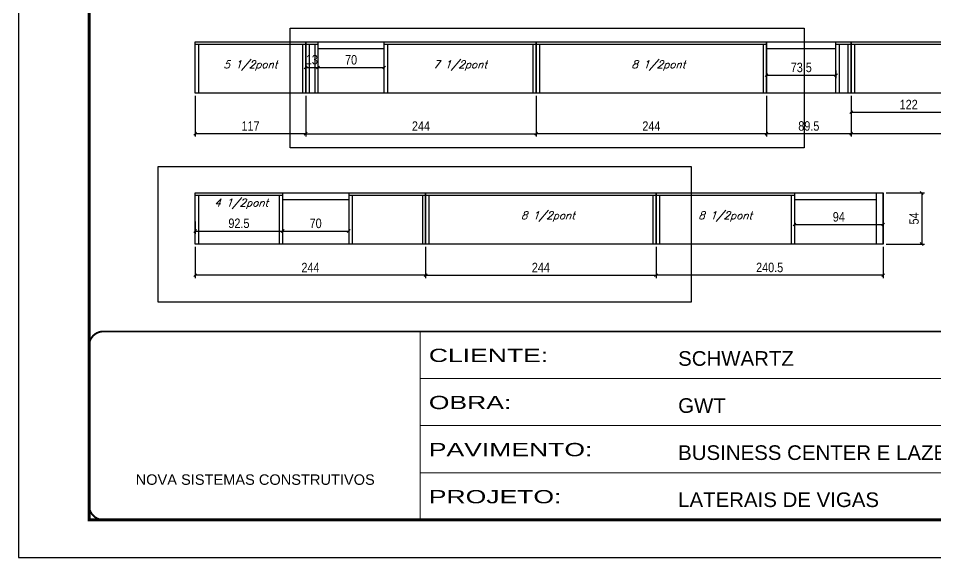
# Model space of a CAD drawing. Extents: x 2603 to 22413, y 1253 to 30260.
# Drawn here: x 4188 to 5159, y 12739 to 13310 of the extents above; entities that cross this region are included whole.
import ezdxf

# ---------------------------------------------------------------- set-up
doc = ezdxf.new("R2010")
doc.units = 0
doc.linetypes.add('CONTINUO', pattern=[0])
doc.linetypes.add('DASHED', pattern=[0.75, 0.5, -0.25])
for name, color, linetype in [('COTA', 241, 'Continuous'), ('Painéis', 200, 'Continuous'), ('SARR_2.2x7', 40, 'Continuous'), ('SARR_3.5x7', 81, 'Continuous'), ('texto', 7, 'Continuous')]:
    doc.layers.add(name, color=color, linetype=linetype)
doc.layers.add('Folhas', color=255, linetype='Continuous', lineweight=9)
doc.layers.add('SARRAFO DE PRESSAO', color=251, linetype='DASHED', lineweight=9)
doc.layers.add('Laje_Perimetro', color=7, linetype='Continuous', plot=False)
doc.styles.add('ARIAL', font='arial.ttf')
doc.styles.add('COTA TECNICA', font='techl___.ttf', dxfattribs={"height": 10})
doc.styles.add('Romans', font='romans.shx')
doc.styles.add('Tecnologia', font='')
doc.styles.get('Tecnologia').set_extended_font_data('Forgotten Futurist')
doc.dimstyles.new('PAINEL', dxfattribs={"dimtxt": 10, "dimasz": 3, "dimexe": 3, "dimexo": 3, "dimgap": 3, "dimtad": 1, "dimdec": 1, "dimzin": 12, "dimdsep": 46, "dimtxsty": 'COTA TECNICA', "dimblk1": 'OBLIQUE', "dimblk2": 'OBLIQUE', "dimsah": 1, "dimcen": 0.9, "dimclrd": 4, "dimclre": 4, "dimclrt": 240, "dimadec": 1, "dimazin": 3, "dimtfac": 1, "dimtdec": 1, "dimtmove": 0, "dimatfit": 3, "dimfxl": 1, "dimtolj": 1, "dimtzin": 12, "dimarcsym": 0})

# ---------------------------------------------------------------- blocks, each defined once
blk = doc.blocks.new('9999999999')
at = {"color": 30, "linetype": 'CONTINUO'}
for p, q in [((98564.56, 34230.21), (98564.56, 34429.45)), ((98564.56, 34379.64), (99583.98, 34379.64)), ((98564.56, 34329.83), (99487.98, 34329.83)), ((98564.56, 34280.02), (99487.98, 34280.02))]:
    blk.add_line(p, q, dxfattribs=at)
at = {"color": 30, "linetype": 'CONTINUO', "const_width": 2}
blk.add_lwpolyline([(99583.98, 34230.21), (99583.98, 34414.45, 0.414214), (99568.98, 34429.45), (98228.98, 34429.45, 0.414214), (98213.98, 34414.45), (98213.98, 34245.21, 0.414214), (98228.98, 34230.21), (99583.98, 34230.21)], format="xyb", dxfattribs=at)
at = {"layer": 'Folhas'}
blk.add_lwpolyline([(98138.98, 34190.21), (99623.98, 34190.21), (99623.98, 35240.21), (98138.98, 35240.21)], close=True, dxfattribs=at)
at = {"layer": 'Folhas', "color": 30, "const_width": 3}
blk.add_lwpolyline([(98213.98, 34230.21), (99583.98, 34230.21), (99583.98, 35200.21), (98213.98, 35200.21)], close=True, dxfattribs=at)
at = {"color": 7, "linetype": 'Continuous', "ltscale": 5, "style": 'ARIAL'}
for s, height, p in [('SCHWARTZ', 15.483, (98837.68, 34393.13)), ('GWT', 15.483, (98837.68, 34343.32)), ('BUSINESS CENTER E LAZER - PROJEÇÃO', 15.4829, (98837.68, 34293.51)), ('NOVA SISTEMAS CONSTRUTIVOS', 11.0592, (98263.19, 34267.21)), ('LATERAIS DE VIGAS', 15.4829, (98837.68, 34243.7))]:
    blk.add_text(s, height=height, dxfattribs=at).set_placement(p)
at = {"layer": 'Folhas', "color": 7, "style": 'Tecnologia', "width": 1.5}
for s, p in [('CLIENTE:', (98573.65, 34397.17)), ('OBRA:', (98573.65, 34347.31)), ('PAVIMENTO:', (98573.65, 34297.5)), ('PROJETO:', (98573.65, 34247.69))]:
    blk.add_text(s, height=14, dxfattribs=at).set_placement(p)
blk = doc.blocks.new('_Oblique')
at = {"color": 0, "linetype": 'ByBlock', "lineweight": -2}
blk.add_line((-0.5, -0.5), (0.5, 0.5), dxfattribs=at)
blk = doc.blocks.new('*D1710')
at = {"layer": 'COTA', "color": 4, "linetype": 'ByBlock', "lineweight": -2, "transparency": 16777216}
for p, q in [((4375.3, 13227.56), (4375.3, 13184.52)), ((4492.3, 13227.56), (4492.3, 13184.52)), ((4492.3, 13187.52), (4375.3, 13187.52))]:
    blk.add_line(p, q, dxfattribs=at)
at = {"layer": 'Defpoints', "color": 0, "linetype": 'ByBlock', "transparency": 16777216}
for p in [(4375.3, 13230.56), (4492.3, 13230.56), (4375.3, 13187.52)]:
    blk.add_point(p, dxfattribs=at)
at = {"layer": 'COTA', "color": 4, "linetype": 'ByBlock', "lineweight": -2, "transparency": 16777216, "xscale": 3, "yscale": 3, "zscale": 3, "rotation": 180}
blk.add_blockref('_Oblique', (4375.3, 13187.52), dxfattribs=at)
at = {"layer": 'COTA', "color": 4, "linetype": 'ByBlock', "lineweight": -2, "transparency": 16777216, "xscale": 3, "yscale": 3, "zscale": 3}
blk.add_blockref('_Oblique', (4492.3, 13187.52), dxfattribs=at)
at = {"layer": 'COTA', "color": 240, "linetype": 'ByBlock', "transparency": 16777216, "insert": (4433.8, 13195.6), "char_height": 10, "attachment_point": 5, "style": 'COTA TECNICA'}
blk.add_mtext('\\A1;117', dxfattribs=at)
blk = doc.blocks.new('*D1711')
at = {"layer": 'COTA', "color": 4, "linetype": 'ByBlock', "lineweight": -2, "transparency": 16777216}
for p, q in [((4492.3, 13227.56), (4492.3, 13184.52)), ((4736.3, 13227.56), (4736.3, 13184.52)), ((4492.3, 13187.52), (4736.3, 13187.52))]:
    blk.add_line(p, q, dxfattribs=at)
at = {"layer": 'Defpoints', "color": 0, "linetype": 'ByBlock', "transparency": 16777216}
for p in [(4492.3, 13230.56), (4736.3, 13230.56), (4736.3, 13187.52)]:
    blk.add_point(p, dxfattribs=at)
at = {"layer": 'COTA', "color": 4, "linetype": 'ByBlock', "lineweight": -2, "transparency": 16777216, "xscale": 3, "yscale": 3, "zscale": 3, "rotation": 180}
blk.add_blockref('_Oblique', (4492.3, 13187.52), dxfattribs=at)
at = {"layer": 'COTA', "color": 4, "linetype": 'ByBlock', "lineweight": -2, "transparency": 16777216, "xscale": 3, "yscale": 3, "zscale": 3}
blk.add_blockref('_Oblique', (4736.3, 13187.52), dxfattribs=at)
at = {"layer": 'COTA', "color": 240, "linetype": 'ByBlock', "transparency": 16777216, "insert": (4614.3, 13195.6), "char_height": 10, "attachment_point": 5, "style": 'COTA TECNICA'}
blk.add_mtext('\\A1;244', dxfattribs=at)
blk = doc.blocks.new('*D1712')
at = {"layer": 'COTA', "color": 4, "linetype": 'ByBlock', "lineweight": -2, "transparency": 16777216}
for p, q in [((4736.3, 13227.56), (4736.3, 13184.52)), ((4980.3, 13227.56), (4980.3, 13184.52)), ((4980.3, 13187.52), (4736.3, 13187.52))]:
    blk.add_line(p, q, dxfattribs=at)
at = {"layer": 'Defpoints', "color": 0, "linetype": 'ByBlock', "transparency": 16777216}
for p in [(4736.3, 13230.56), (4980.3, 13230.56), (4736.3, 13187.52)]:
    blk.add_point(p, dxfattribs=at)
at = {"layer": 'COTA', "color": 4, "linetype": 'ByBlock', "lineweight": -2, "transparency": 16777216, "xscale": 3, "yscale": 3, "zscale": 3, "rotation": 180}
blk.add_blockref('_Oblique', (4736.3, 13187.52), dxfattribs=at)
at = {"layer": 'COTA', "color": 4, "linetype": 'ByBlock', "lineweight": -2, "transparency": 16777216, "xscale": 3, "yscale": 3, "zscale": 3}
blk.add_blockref('_Oblique', (4980.3, 13187.52), dxfattribs=at)
at = {"layer": 'COTA', "color": 240, "linetype": 'ByBlock', "transparency": 16777216, "insert": (4858.3, 13195.6), "char_height": 10, "attachment_point": 5, "style": 'COTA TECNICA'}
blk.add_mtext('\\A1;244', dxfattribs=at)
blk = doc.blocks.new('*D1713')
at = {"layer": 'COTA', "color": 4, "linetype": 'ByBlock', "lineweight": -2, "transparency": 16777216}
for p, q in [((4980.3, 13227.56), (4980.3, 13184.52)), ((5069.8, 13227.56), (5069.8, 13184.52)), ((5069.8, 13187.52), (4980.3, 13187.52))]:
    blk.add_line(p, q, dxfattribs=at)
at = {"layer": 'Defpoints', "color": 0, "linetype": 'ByBlock', "transparency": 16777216}
for p in [(4980.3, 13230.56), (5069.8, 13230.56), (4980.3, 13187.52)]:
    blk.add_point(p, dxfattribs=at)
at = {"layer": 'COTA', "color": 4, "linetype": 'ByBlock', "lineweight": -2, "transparency": 16777216, "xscale": 3, "yscale": 3, "zscale": 3, "rotation": 180}
blk.add_blockref('_Oblique', (4980.3, 13187.52), dxfattribs=at)
at = {"layer": 'COTA', "color": 4, "linetype": 'ByBlock', "lineweight": -2, "transparency": 16777216, "xscale": 3, "yscale": 3, "zscale": 3}
blk.add_blockref('_Oblique', (5069.8, 13187.52), dxfattribs=at)
at = {"layer": 'COTA', "color": 240, "linetype": 'ByBlock', "transparency": 16777216, "insert": (5025.05, 13195.66), "char_height": 10, "attachment_point": 5, "style": 'COTA TECNICA'}
blk.add_mtext('\\A1;89.5', dxfattribs=at)
blk = doc.blocks.new('*D1714')
at = {"layer": 'COTA', "color": 4, "linetype": 'ByBlock', "lineweight": -2, "transparency": 16777216}
for p, q in [((5069.8, 13227.56), (5069.8, 13184.52)), ((5317.3, 13227.56), (5317.3, 13184.52)), ((5317.3, 13187.52), (5069.8, 13187.52))]:
    blk.add_line(p, q, dxfattribs=at)
at = {"layer": 'Defpoints', "color": 0, "linetype": 'ByBlock', "transparency": 16777216}
for p in [(5069.8, 13230.56), (5317.3, 13230.56), (5069.8, 13187.52)]:
    blk.add_point(p, dxfattribs=at)
at = {"layer": 'COTA', "color": 4, "linetype": 'ByBlock', "lineweight": -2, "transparency": 16777216, "xscale": 3, "yscale": 3, "zscale": 3, "rotation": 180}
blk.add_blockref('_Oblique', (5069.8, 13187.52), dxfattribs=at)
at = {"layer": 'COTA', "color": 4, "linetype": 'ByBlock', "lineweight": -2, "transparency": 16777216, "xscale": 3, "yscale": 3, "zscale": 3}
blk.add_blockref('_Oblique', (5317.3, 13187.52), dxfattribs=at)
at = {"layer": 'COTA', "color": 240, "linetype": 'ByBlock', "transparency": 16777216, "insert": (5193.55, 13195.63), "char_height": 10, "attachment_point": 5, "style": 'COTA TECNICA'}
blk.add_mtext('\\A1;247.5', dxfattribs=at)
blk = doc.blocks.new('*D1715')
at = {"layer": 'COTA', "color": 4, "linetype": 'ByBlock', "lineweight": -2, "transparency": 16777216}
for p, q in [((4375.3, 13067.85), (4375.3, 13034.91)), ((4619.3, 13067.85), (4619.3, 13034.91)), ((4619.3, 13037.91), (4375.3, 13037.91))]:
    blk.add_line(p, q, dxfattribs=at)
at = {"layer": 'Defpoints', "color": 0, "linetype": 'ByBlock', "transparency": 16777216}
for p in [(4375.3, 13070.85), (4619.3, 13070.85), (4375.3, 13037.91)]:
    blk.add_point(p, dxfattribs=at)
at = {"layer": 'COTA', "color": 4, "linetype": 'ByBlock', "lineweight": -2, "transparency": 16777216, "xscale": 3, "yscale": 3, "zscale": 3, "rotation": 180}
blk.add_blockref('_Oblique', (4375.3, 13037.91), dxfattribs=at)
at = {"layer": 'COTA', "color": 4, "linetype": 'ByBlock', "lineweight": -2, "transparency": 16777216, "xscale": 3, "yscale": 3, "zscale": 3}
blk.add_blockref('_Oblique', (4619.3, 13037.91), dxfattribs=at)
at = {"layer": 'COTA', "color": 240, "linetype": 'ByBlock', "transparency": 16777216, "insert": (4497.3, 13045.98), "char_height": 10, "attachment_point": 5, "style": 'COTA TECNICA'}
blk.add_mtext('\\A1;244', dxfattribs=at)
blk = doc.blocks.new('*D1716')
at = {"layer": 'COTA', "color": 4, "linetype": 'ByBlock', "lineweight": -2, "transparency": 16777216}
for p, q in [((4619.3, 13067.85), (4619.3, 13034.91)), ((4863.3, 13067.85), (4863.3, 13034.91)), ((4619.3, 13037.91), (4863.3, 13037.91))]:
    blk.add_line(p, q, dxfattribs=at)
at = {"layer": 'Defpoints', "color": 0, "linetype": 'ByBlock', "transparency": 16777216}
for p in [(4619.3, 13070.85), (4863.3, 13070.85), (4863.3, 13037.91)]:
    blk.add_point(p, dxfattribs=at)
at = {"layer": 'COTA', "color": 4, "linetype": 'ByBlock', "lineweight": -2, "transparency": 16777216, "xscale": 3, "yscale": 3, "zscale": 3, "rotation": 180}
blk.add_blockref('_Oblique', (4619.3, 13037.91), dxfattribs=at)
at = {"layer": 'COTA', "color": 4, "linetype": 'ByBlock', "lineweight": -2, "transparency": 16777216, "xscale": 3, "yscale": 3, "zscale": 3}
blk.add_blockref('_Oblique', (4863.3, 13037.91), dxfattribs=at)
at = {"layer": 'COTA', "color": 240, "linetype": 'ByBlock', "transparency": 16777216, "insert": (4741.3, 13045.98), "char_height": 10, "attachment_point": 5, "style": 'COTA TECNICA'}
blk.add_mtext('\\A1;244', dxfattribs=at)
blk = doc.blocks.new('*D1717')
at = {"layer": 'COTA', "color": 4, "linetype": 'ByBlock', "lineweight": -2, "transparency": 16777216}
for p, q in [((4863.3, 13067.85), (4863.3, 13034.91)), ((5103.8, 13067.85), (5103.8, 13034.91)), ((5103.8, 13037.91), (4863.3, 13037.91))]:
    blk.add_line(p, q, dxfattribs=at)
at = {"layer": 'Defpoints', "color": 0, "linetype": 'ByBlock', "transparency": 16777216}
for p in [(4863.3, 13070.85), (5103.8, 13070.85), (4863.3, 13037.91)]:
    blk.add_point(p, dxfattribs=at)
at = {"layer": 'COTA', "color": 4, "linetype": 'ByBlock', "lineweight": -2, "transparency": 16777216, "xscale": 3, "yscale": 3, "zscale": 3, "rotation": 180}
blk.add_blockref('_Oblique', (4863.3, 13037.91), dxfattribs=at)
at = {"layer": 'COTA', "color": 4, "linetype": 'ByBlock', "lineweight": -2, "transparency": 16777216, "xscale": 3, "yscale": 3, "zscale": 3}
blk.add_blockref('_Oblique', (5103.8, 13037.91), dxfattribs=at)
at = {"layer": 'COTA', "color": 240, "linetype": 'ByBlock', "transparency": 16777216, "insert": (4983.55, 13046.02), "char_height": 10, "attachment_point": 5, "style": 'COTA TECNICA'}
blk.add_mtext('\\A1;240.5', dxfattribs=at)
blk = doc.blocks.new('*D331')
at = {"layer": 'COTA', "color": 4, "linetype": 'ByBlock', "lineweight": -2, "transparency": 16777216}
for p, q in [((5106.8, 13124.85), (5147.6, 13124.85)), ((5144.6, 13124.85), (5144.6, 13070.85)), ((5106.8, 13070.85), (5147.6, 13070.85))]:
    blk.add_line(p, q, dxfattribs=at)
at = {"layer": 'Defpoints', "color": 0, "linetype": 'ByBlock', "transparency": 16777216}
for p in [(5103.8, 13124.85), (5103.8, 13070.85), (5144.6, 13070.85)]:
    blk.add_point(p, dxfattribs=at)
at = {"layer": 'COTA', "color": 4, "linetype": 'ByBlock', "lineweight": -2, "transparency": 16777216, "xscale": 3, "yscale": 3, "zscale": 3}
for p, rotation in [((5144.6, 13124.85), 90), ((5144.6, 13070.85), 270)]:
    blk.add_blockref('_Oblique', p, dxfattribs=dict(at, rotation=rotation))
at = {"layer": 'COTA', "color": 240, "linetype": 'ByBlock', "transparency": 16777216, "insert": (5136.49, 13097.85), "char_height": 10, "attachment_point": 5, "rotation": 90, "style": 'COTA TECNICA'}
blk.add_mtext('\\A1;54', dxfattribs=at)
blk = doc.blocks.new('*D1513')
at = {"layer": 'COTA', "color": 4, "linetype": 'ByBlock', "lineweight": -2, "transparency": 16777216}
for p, q in [((5009.8, 13094.85), (5009.8, 13088.44)), ((5103.8, 13094.85), (5103.8, 13088.44)), ((5009.8, 13091.44), (5103.8, 13091.44))]:
    blk.add_line(p, q, dxfattribs=at)
at = {"layer": 'Defpoints', "color": 0, "linetype": 'ByBlock', "transparency": 16777216}
for p in [(5009.8, 13097.85), (5103.8, 13097.85), (5103.8, 13091.44)]:
    blk.add_point(p, dxfattribs=at)
at = {"layer": 'COTA', "color": 4, "linetype": 'ByBlock', "lineweight": -2, "transparency": 16777216, "xscale": 3, "yscale": 3, "zscale": 3, "rotation": 180}
blk.add_blockref('_Oblique', (5009.8, 13091.44), dxfattribs=at)
at = {"layer": 'COTA', "color": 4, "linetype": 'ByBlock', "lineweight": -2, "transparency": 16777216, "xscale": 3, "yscale": 3, "zscale": 3}
blk.add_blockref('_Oblique', (5103.8, 13091.44), dxfattribs=at)
at = {"layer": 'COTA', "color": 240, "linetype": 'ByBlock', "transparency": 16777216, "insert": (5056.8, 13099.55), "char_height": 10, "attachment_point": 5, "style": 'COTA TECNICA'}
blk.add_mtext('\\A1;94', dxfattribs=at)
blk = doc.blocks.new('*D1385')
at = {"layer": 'COTA', "color": 4, "linetype": 'ByBlock', "lineweight": -2, "transparency": 16777216}
blk.add_line((4492.3, 13257.56), (4505.3, 13257.56), dxfattribs=at)
at = {"layer": 'Defpoints', "color": 0, "linetype": 'ByBlock', "transparency": 16777216}
for p in [(4492.3, 13257.56), (4505.3, 13257.56), (4505.3, 13257.56)]:
    blk.add_point(p, dxfattribs=at)
at = {"layer": 'COTA', "color": 4, "linetype": 'ByBlock', "lineweight": -2, "transparency": 16777216, "xscale": 3, "yscale": 3, "zscale": 3, "rotation": 180}
blk.add_blockref('_Oblique', (4492.3, 13257.56), dxfattribs=at)
at = {"layer": 'COTA', "color": 4, "linetype": 'ByBlock', "lineweight": -2, "transparency": 16777216, "xscale": 3, "yscale": 3, "zscale": 3}
blk.add_blockref('_Oblique', (4505.3, 13257.56), dxfattribs=at)
at = {"layer": 'COTA', "color": 240, "linetype": 'ByBlock', "transparency": 16777216, "insert": (4498.8, 13265.78), "char_height": 10, "attachment_point": 5, "style": 'COTA TECNICA'}
blk.add_mtext('\\A1;13', dxfattribs=at)
blk = doc.blocks.new('*D1386')
at = {"layer": 'COTA', "color": 4, "linetype": 'ByBlock', "lineweight": -2, "transparency": 16777216}
blk.add_line((4505.3, 13257.56), (4575.3, 13257.56), dxfattribs=at)
at = {"layer": 'Defpoints', "color": 0, "linetype": 'ByBlock', "transparency": 16777216}
for p in [(4505.3, 13257.56), (4575.3, 13257.56), (4575.3, 13257.56)]:
    blk.add_point(p, dxfattribs=at)
at = {"layer": 'COTA', "color": 4, "linetype": 'ByBlock', "lineweight": -2, "transparency": 16777216, "xscale": 3, "yscale": 3, "zscale": 3, "rotation": 180}
blk.add_blockref('_Oblique', (4505.3, 13257.56), dxfattribs=at)
at = {"layer": 'COTA', "color": 4, "linetype": 'ByBlock', "lineweight": -2, "transparency": 16777216, "xscale": 3, "yscale": 3, "zscale": 3}
blk.add_blockref('_Oblique', (4575.3, 13257.56), dxfattribs=at)
at = {"layer": 'COTA', "color": 240, "linetype": 'ByBlock', "transparency": 16777216, "insert": (4540.3, 13265.66), "char_height": 10, "attachment_point": 5, "style": 'COTA TECNICA'}
blk.add_mtext('\\A1;70', dxfattribs=at)
blk = doc.blocks.new('*D1387')
at = {"layer": 'COTA', "color": 4, "linetype": 'ByBlock', "lineweight": -2, "transparency": 16777216}
for p, q in [((4980.3, 13254.56), (4980.3, 13246.38)), ((5053.8, 13254.56), (5053.8, 13246.38)), ((4980.3, 13249.38), (5053.8, 13249.38))]:
    blk.add_line(p, q, dxfattribs=at)
at = {"layer": 'Defpoints', "color": 0, "linetype": 'ByBlock', "transparency": 16777216}
for p in [(4980.3, 13257.56), (5053.8, 13257.56), (5053.8, 13249.38)]:
    blk.add_point(p, dxfattribs=at)
at = {"layer": 'COTA', "color": 4, "linetype": 'ByBlock', "lineweight": -2, "transparency": 16777216, "xscale": 3, "yscale": 3, "zscale": 3, "rotation": 180}
blk.add_blockref('_Oblique', (4980.3, 13249.38), dxfattribs=at)
at = {"layer": 'COTA', "color": 4, "linetype": 'ByBlock', "lineweight": -2, "transparency": 16777216, "xscale": 3, "yscale": 3, "zscale": 3}
blk.add_blockref('_Oblique', (5053.8, 13249.38), dxfattribs=at)
at = {"layer": 'COTA', "color": 240, "linetype": 'ByBlock', "transparency": 16777216, "insert": (5017.05, 13257.6), "char_height": 10, "attachment_point": 5, "style": 'COTA TECNICA'}
blk.add_mtext('\\A1;73.5', dxfattribs=at)
blk = doc.blocks.new('*D1388')
at = {"layer": 'COTA', "color": 4, "linetype": 'ByBlock', "lineweight": -2, "transparency": 16777216}
for p, q in [((5069.8, 13227.56), (5069.8, 13207.32)), ((5191.8, 13227.56), (5191.8, 13207.32)), ((5069.8, 13210.32), (5191.8, 13210.32))]:
    blk.add_line(p, q, dxfattribs=at)
at = {"layer": 'Defpoints', "color": 0, "linetype": 'ByBlock', "transparency": 16777216}
for p in [(5069.8, 13230.56), (5191.8, 13230.56), (5191.8, 13210.32)]:
    blk.add_point(p, dxfattribs=at)
at = {"layer": 'COTA', "color": 4, "linetype": 'ByBlock', "lineweight": -2, "transparency": 16777216, "xscale": 3, "yscale": 3, "zscale": 3, "rotation": 180}
blk.add_blockref('_Oblique', (5069.8, 13210.32), dxfattribs=at)
at = {"layer": 'COTA', "color": 4, "linetype": 'ByBlock', "lineweight": -2, "transparency": 16777216, "xscale": 3, "yscale": 3, "zscale": 3}
blk.add_blockref('_Oblique', (5191.8, 13210.32), dxfattribs=at)
at = {"layer": 'COTA', "color": 240, "linetype": 'ByBlock', "transparency": 16777216, "insert": (5130.8, 13218.38), "char_height": 10, "attachment_point": 5, "style": 'COTA TECNICA'}
blk.add_mtext('\\A1;122', dxfattribs=at)
blk = doc.blocks.new('*D1390')
at = {"layer": 'COTA', "color": 4, "linetype": 'ByBlock', "lineweight": -2, "transparency": 16777216}
for p, q in [((4375.3, 13094.85), (4375.3, 13081.56)), ((4467.8, 13094.85), (4467.8, 13081.56)), ((4375.3, 13084.56), (4467.8, 13084.56))]:
    blk.add_line(p, q, dxfattribs=at)
at = {"layer": 'Defpoints', "color": 0, "linetype": 'ByBlock', "transparency": 16777216}
for p in [(4375.3, 13097.85), (4467.8, 13097.85), (4467.8, 13084.56)]:
    blk.add_point(p, dxfattribs=at)
at = {"layer": 'COTA', "color": 4, "linetype": 'ByBlock', "lineweight": -2, "transparency": 16777216, "xscale": 3, "yscale": 3, "zscale": 3, "rotation": 180}
blk.add_blockref('_Oblique', (4375.3, 13084.56), dxfattribs=at)
at = {"layer": 'COTA', "color": 4, "linetype": 'ByBlock', "lineweight": -2, "transparency": 16777216, "xscale": 3, "yscale": 3, "zscale": 3}
blk.add_blockref('_Oblique', (4467.8, 13084.56), dxfattribs=at)
at = {"layer": 'COTA', "color": 240, "linetype": 'ByBlock', "transparency": 16777216, "insert": (4421.55, 13092.7), "char_height": 10, "attachment_point": 5, "style": 'COTA TECNICA'}
blk.add_mtext('\\A1;92.5', dxfattribs=at)
blk = doc.blocks.new('*D1391')
at = {"layer": 'COTA', "color": 4, "linetype": 'ByBlock', "lineweight": -2, "transparency": 16777216}
for p, q in [((4467.8, 13094.85), (4467.8, 13081.56)), ((4467.8, 13084.56), (4537.8, 13084.56))]:
    blk.add_line(p, q, dxfattribs=at)
at = {"layer": 'Defpoints', "color": 0, "linetype": 'ByBlock', "transparency": 16777216}
for p in [(4467.8, 13097.85), (4537.8, 13084.56), (4537.8, 13084.56)]:
    blk.add_point(p, dxfattribs=at)
at = {"layer": 'COTA', "color": 4, "linetype": 'ByBlock', "lineweight": -2, "transparency": 16777216, "xscale": 3, "yscale": 3, "zscale": 3, "rotation": 180}
blk.add_blockref('_Oblique', (4467.8, 13084.56), dxfattribs=at)
at = {"layer": 'COTA', "color": 4, "linetype": 'ByBlock', "lineweight": -2, "transparency": 16777216, "xscale": 3, "yscale": 3, "zscale": 3}
blk.add_blockref('_Oblique', (4537.8, 13084.56), dxfattribs=at)
at = {"layer": 'COTA', "color": 240, "linetype": 'ByBlock', "transparency": 16777216, "insert": (4502.8, 13092.66), "char_height": 10, "attachment_point": 5, "style": 'COTA TECNICA'}
blk.add_mtext('\\A1;70', dxfattribs=at)

msp = doc.modelspace()

# ---------------------------------------------------------------- linework, layer by layer
at = {"layer": 'COTA', "linetype": 'ByBlock'}
msp.add_line((5009.8, 13124.85), (5009.8, 13070.85), dxfattribs=at)
at = {"layer": 'COTA'}
for points in [[(4475.81, 13299.04), (5020.11, 13299.04), (5020.11, 13172.52), (4475.81, 13172.52)], [(4335.95, 13152.97), (4900.42, 13152.97), (4900.42, 13009.42), (4335.95, 13009.42)]]:
    msp.add_lwpolyline(points, close=True, dxfattribs=at)
at = {"layer": 'Laje_Perimetro'}
msp.add_lwpolyline([(5672.97, 13789.12), (4187.97, 13789.12), (4187.97, 12739.12), (5672.97, 12739.12)], close=True, dxfattribs=at)
at = {"layer": 'Painéis', "linetype": 'Continuous'}
for p, q in [((4492.3, 13230.56), (4492.3, 13284.56)), ((4736.3, 13230.56), (4736.3, 13284.56)), ((4980.3, 13230.56), (4980.3, 13284.56)), ((5069.8, 13230.56), (5069.8, 13284.56)), ((4619.3, 13070.85), (4619.3, 13124.85)), ((4863.3, 13070.85), (4863.3, 13124.85)), ((5103.8, 13070.85), (5103.8, 13124.85))]:
    msp.add_line(p, q, dxfattribs=at)
for points in [[(4375.3, 13284.56), (4492.3, 13284.56), (4492.3, 13230.56), (4375.3, 13230.56)], [(4492.3, 13284.56), (4736.3, 13284.56), (4736.3, 13230.56), (4492.3, 13230.56)], [(4736.3, 13284.56), (4980.3, 13284.56), (4980.3, 13230.56), (4736.3, 13230.56)], [(4980.3, 13284.56), (5069.8, 13284.56), (5069.8, 13230.56), (4980.3, 13230.56)], [(5069.8, 13284.56), (5317.3, 13284.56), (5317.3, 13230.56), (5069.8, 13230.56)], [(4375.3, 13124.85), (4619.3, 13124.85), (4619.3, 13070.85), (4375.3, 13070.85)], [(4619.3, 13124.85), (4863.3, 13124.85), (4863.3, 13070.85), (4619.3, 13070.85)], [(4863.3, 13124.85), (5103.8, 13124.85), (5103.8, 13070.85), (4863.3, 13070.85)]]:
    msp.add_lwpolyline(points, close=True, dxfattribs=at)
at = {"layer": 'SARR_2.2x7', "linetype": 'Continuous'}
for p, q in [((4375.3, 13282.36), (4492.3, 13282.36)), ((4492.3, 13282.36), (4505.3, 13282.36)), ((4575.3, 13282.36), (4736.3, 13282.36)), ((4736.3, 13282.36), (4980.3, 13282.36)), ((5053.8, 13282.36), (5069.8, 13282.36)), ((5069.8, 13282.36), (5317.3, 13282.36)), ((4505.3, 13277.56), (4575.3, 13277.56)), ((4980.3, 13277.56), (5053.8, 13277.56)), ((5096.8, 13070.85), (5096.8, 13124.85)), ((4375.3, 13122.65), (4467.8, 13122.65)), ((4467.8, 13117.85), (4537.8, 13117.85)), ((4537.8, 13122.65), (4619.3, 13122.65)), ((4619.3, 13122.65), (4863.3, 13122.65)), ((4863.3, 13122.65), (5009.8, 13122.65)), ((5009.8, 13117.85), (5096.8, 13117.85))]:
    msp.add_line(p, q, dxfattribs=at)
at = {"layer": 'SARR_3.5x7'}
for p, q in [((4378.8, 13282.36), (4378.8, 13230.56)), ((4488.8, 13282.36), (4488.8, 13230.56)), ((4495.8, 13282.36), (4495.8, 13230.56)), ((4501.8, 13282.36), (4501.8, 13230.56)), ((4505.3, 13230.56), (4505.3, 13284.56)), ((4575.3, 13230.56), (4575.3, 13284.56)), ((4578.8, 13282.36), (4578.8, 13230.56)), ((4732.8, 13282.36), (4732.8, 13230.56)), ((4739.8, 13282.36), (4739.8, 13230.56)), ((4976.8, 13282.36), (4976.8, 13230.56)), ((5053.8, 13230.56), (5053.8, 13284.56)), ((5057.3, 13282.36), (5057.3, 13230.56)), ((5066.3, 13282.36), (5066.3, 13230.56)), ((5073.3, 13282.36), (5073.3, 13230.56)), ((4467.8, 13124.85), (4467.8, 13070.85)), ((4537.8, 13124.85), (4537.8, 13070.85)), ((4378.8, 13122.65), (4378.8, 13070.85)), ((4464.3, 13122.65), (4464.3, 13070.85)), ((4541.3, 13122.65), (4541.3, 13070.85)), ((4615.8, 13122.65), (4615.8, 13070.85)), ((4622.8, 13122.65), (4622.8, 13070.85)), ((4859.8, 13122.65), (4859.8, 13070.85)), ((4866.8, 13122.65), (4866.8, 13070.85)), ((5006.3, 13122.65), (5006.3, 13070.85))]:
    msp.add_line(p, q, dxfattribs=at)

# ---------------------------------------------------------------- block references
at = {"layer": 'SARRAFO DE PRESSAO', "color": 6, "linetype": 'ByBlock'}
msp.add_blockref('9999999999', (-93951.01, -21451.08), dxfattribs=at)

# ---------------------------------------------------------------- texts
at = {"layer": 'texto', "color": 2, "char_height": 8, "attachment_point": 5, "style": 'Romans'}
for s, insert in [('{\\Q19;\\C256;5 1/2pont}', (4433.8, 13259.56)), ('{\\Q19;\\C256;7 1/2pont}', (4655.8, 13259.56)), ('{\\Q19;\\C256;8 1/2pont}', (4865.8, 13259.56)), ('{\\Q19;\\C256;4 1/2pont}', (4424.05, 13113.32)), ('{\\Q19;\\C256;8 1/2pont}', (4748.8, 13099.85)), ('{\\Q19;\\C256;8 1/2pont}', (4936.55, 13099.85))]:
    msp.add_mtext(s, dxfattribs=dict(at, insert=insert))

# ---------------------------------------------------------------- dimensions: what is measured, and where the dimension line sits
at = {"layer": 'COTA', "linetype": 'ByBlock'}
dim = msp.add_linear_dim(base=(4505.3, 13257.56), p1=(4492.3, 13257.56), p2=(4505.3, 13257.56), dimstyle='PAINEL', dxfattribs=at)
dim.commit()
dim.dimension.update_dxf_attribs({"geometry": '*D1385', "text_midpoint": (4498.8, 13257.56), "dimtype": 160})
for base, p1, p2, picture, middle in [((4575.3, 13257.56), (4505.3, 13257.56), (4575.3, 13257.56), '*D1386', (4540.3, 13265.66)), ((4537.8, 13084.56), (4467.8, 13097.85), (4537.8, 13084.56), '*D1391', (4502.8, 13092.66))]:
    dim = msp.add_linear_dim(base=base, p1=p1, p2=p2, dimstyle='PAINEL', override={"dimtmove": 1}, dxfattribs=at)
    dim.commit()
    dim.dimension.update_dxf_attribs({"geometry": picture, "text_midpoint": middle})
for base, p1, p2, picture, middle in [((5053.8, 13249.38), (4980.3, 13257.56), (5053.8, 13257.56), '*D1387', (5017.05, 13257.6)), ((4375.3, 13187.52), (4492.3, 13230.56), (4375.3, 13230.56), '*D1710', (4433.8, 13195.6)), ((4736.3, 13187.52), (4492.3, 13230.56), (4736.3, 13230.56), '*D1711', (4614.3, 13195.6)), ((4736.3, 13187.52), (4980.3, 13230.56), (4736.3, 13230.56), '*D1712', (4858.3, 13195.6)), ((4980.3, 13187.52), (5069.8, 13230.56), (4980.3, 13230.56), '*D1713', (5025.05, 13195.66)), ((5069.8, 13187.52), (5317.3, 13230.56), (5069.8, 13230.56), '*D1714', (5193.55, 13195.63)), ((5191.8, 13210.32), (5069.8, 13230.56), (5191.8, 13230.56), '*D1388', (5130.8, 13218.38)), ((5103.8, 13091.44), (5009.8, 13097.85), (5103.8, 13097.85), '*D1513', (5056.8, 13099.55)), ((4467.8, 13084.56), (4375.3, 13097.85), (4467.8, 13097.85), '*D1390', (4421.55, 13092.7)), ((4375.3, 13037.91), (4619.3, 13070.85), (4375.3, 13070.85), '*D1715', (4497.3, 13045.98)), ((4863.3, 13037.91), (4619.3, 13070.85), (4863.3, 13070.85), '*D1716', (4741.3, 13045.98)), ((4863.3, 13037.91), (5103.8, 13070.85), (4863.3, 13070.85), '*D1717', (4983.55, 13046.02))]:
    dim = msp.add_linear_dim(base=base, p1=p1, p2=p2, dimstyle='PAINEL', dxfattribs=at)
    dim.commit()
    dim.dimension.update_dxf_attribs({"geometry": picture, "text_midpoint": middle})
dim = msp.add_linear_dim(base=(5144.6, 13070.85), p1=(5103.8, 13124.85), p2=(5103.8, 13070.85), angle=90, dimstyle='PAINEL', dxfattribs=at)
dim.commit()
dim.dimension.update_dxf_attribs({"geometry": '*D331', "text_midpoint": (5136.49, 13097.85)})

doc.saveas('drawing.dxf')
